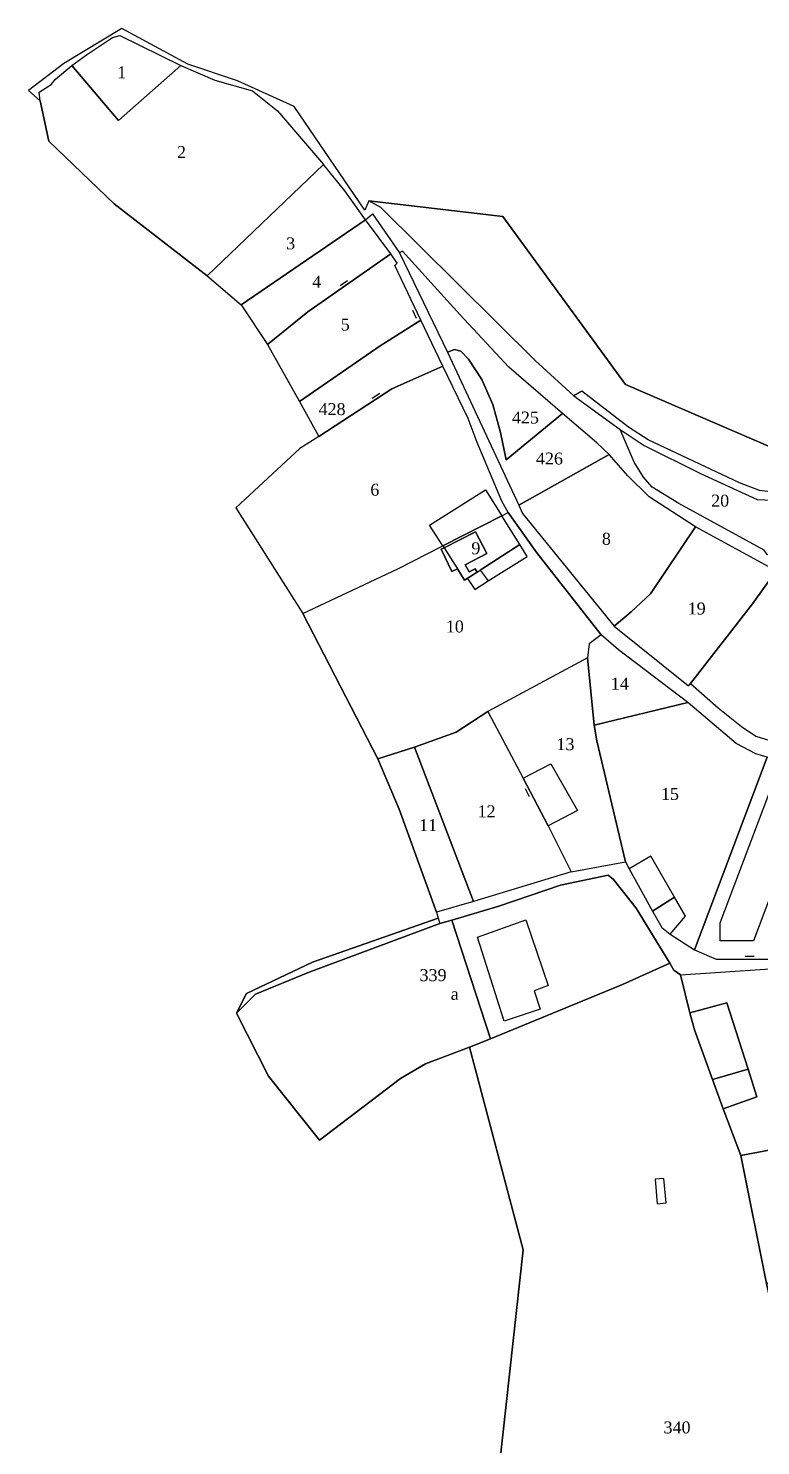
# Model space of a CAD drawing. Extents: x 1207165 to 1207735, y 6152763 to 6153552.
# Drawn here: x 1207165.3 to 1207288.2, y 6153190.9 to 6153428.7 of the extents above; entities that cross this region are included whole.
import ezdxf

# ---------------------------------------------------------------- set-up
doc = ezdxf.new("R2010")
doc.units = 0
doc.linetypes.add('CONTINU', pattern=[0])
doc.layers.get('0').update_dxf_attribs({"linetype": 'CONTINU'})
for name, color, linetype in [('1LIEUDIT', 7, 'CONTINU'), ('1PARCELLE', 7, 'CONTINU'), ('1SECTION', 7, 'CONTINU'), ('1SUBDFISC', 7, 'CONTINU'), ('1SUBDSECT', 7, 'CONTINU'), ('1TRONFLUV', 7, 'CONTINU'), ('1TROUPARCELLE', 7, 'CONTINU'), ('3BATIDUR', 7, 'CONTINU'), ('3BATILEGER', 7, 'CONTINU'), ('3FISCLINE', 7, 'CONTINUOUS'), ('3MURNONMI', 7, 'CONTINU'), ('3PARCELLETEX', 7, 'CONTINU'), ('3SUBDFISCTEX', 7, 'CONTINU')]:
    doc.layers.add(name, color=color, linetype=linetype)
doc.styles.get("Standard").update_dxf_attribs({"font": 'Times New Roman'})

# ---------------------------------------------------------------- blocks, each defined once
blk = doc.blocks.new('MURNOMI')
blk.add_line((-0.75, 0.5), (0.75, 0.5))

msp = doc.modelspace()

# ---------------------------------------------------------------- linework, layer by layer
at = {"layer": '1LIEUDIT'}
msp.add_lwpolyline([(1207244.4, 6153187.62), (1207248.37, 6153223.75), (1207239.36, 6153257.75), (1207231.98, 6153254.94), (1207227.78, 6153252.47), (1207214.14, 6153242.14), (1207205.6, 6153252.89), (1207200.26, 6153263.44), (1207201.94, 6153266.76), (1207213.01, 6153272), (1207234.09, 6153279.4), (1207234.37, 6153278.52), (1207234.37, 6153278.52), (1207236.38, 6153279.07), (1207244.29, 6153281.42), (1207254.64, 6153284.95), (1207262.64, 6153286.63), (1207263.53, 6153285.9), (1207267.31, 6153281.09), (1207272.95, 6153271.84), (1207273.62, 6153270.69), (1207274.74, 6153269.9), (1207290.62, 6153270.92)], dxfattribs=at)
at = {"layer": '1PARCELLE'}
for points in [[(1207172.61, 6153422.49), (1207175.04, 6153424.26), (1207179.44, 6153427.17), (1207180.68, 6153427.49), (1207190.88, 6153422.47), (1207180.42, 6153413.26), (1207172.61, 6153422.49)], [(1207172.61, 6153422.49), (1207180.42, 6153413.26), (1207190.88, 6153422.47), (1207196.58, 6153420.04), (1207202.93, 6153418.21), (1207207.14, 6153414.89), (1207214.82, 6153405.84), (1207195.29, 6153387.17), (1207179.69, 6153399.25), (1207168.74, 6153409.76), (1207167.29, 6153416.55), (1207167.12, 6153418.01), (1207169.13, 6153419.28), (1207169.85, 6153420.17), (1207172.61, 6153422.49)], [(1207221.86, 6153396.6), (1207218.43, 6153401.45), (1207214.82, 6153405.84), (1207195.29, 6153387.17), (1207201.03, 6153382.3), (1207221.86, 6153396.6)], [(1207226.15, 6153390.85), (1207221.86, 6153396.6), (1207201.03, 6153382.3), (1207205.42, 6153375.66), (1207212.2, 6153381.16), (1207226.15, 6153390.85)], [(1207231.15, 6153379.72), (1207226.82, 6153388.93), (1207227.22, 6153389.28), (1207226.15, 6153390.85), (1207212.2, 6153381.16), (1207205.42, 6153375.66), (1207210.83, 6153366.11), (1207224.34, 6153375.45), (1207231.15, 6153379.72)], [(1207227.59, 6153391.04), (1207235.65, 6153374.37), (1207236.84, 6153374.82), (1207237.91, 6153374.51), (1207239.17, 6153373.22), (1207241.39, 6153369.79), (1207243.26, 6153365.58), (1207244.57, 6153360.89), (1207245.48, 6153356.28), (1207254.97, 6153364.05), (1207245.95, 6153371.86), (1207237.7, 6153380.7), (1207228.11, 6153391.31), (1207227.59, 6153391.04)], [(1207234.86, 6153372.03), (1207231.15, 6153379.72), (1207224.34, 6153375.45), (1207210.83, 6153366.11), (1207214.06, 6153360.22), (1207226.32, 6153368.23), (1207234.86, 6153372.03)], [(1207235.65, 6153374.37), (1207247.61, 6153348.7), (1207262.77, 6153357.2), (1207260.7, 6153359.16), (1207254.97, 6153364.05), (1207245.48, 6153356.28), (1207244.57, 6153360.89), (1207243.26, 6153365.58), (1207241.39, 6153369.79), (1207239.17, 6153373.22), (1207237.91, 6153374.51), (1207236.84, 6153374.82), (1207235.65, 6153374.37)], [(1207245.85, 6153347.46), (1207244.78, 6153349.39), (1207240.65, 6153359.2), (1207239.1, 6153363.22), (1207234.86, 6153372.03), (1207226.32, 6153368.23), (1207214.06, 6153360.22), (1207210.88, 6153358.18), (1207200.14, 6153348.25), (1207211.39, 6153330.51), (1207227.32, 6153338.02), (1207234.86, 6153341.86), (1207244.77, 6153346.91), (1207245.85, 6153347.46)], [(1207294.12, 6153349.37), (1207293.26, 6153338.84), (1207291.66, 6153339.66), (1207289.31, 6153340.44), (1207288.82, 6153341.14), (1207274.46, 6153348.98), (1207269.98, 6153351.7), (1207268.52, 6153353.39), (1207266.95, 6153355.91), (1207264.61, 6153361.39), (1207268.67, 6153358.68), (1207278.13, 6153354.03), (1207287.61, 6153349.63), (1207294.12, 6153349.37)], [(1207247.61, 6153348.7), (1207248.26, 6153347.31), (1207258.25, 6153335.01), (1207263.63, 6153328.37), (1207266.47, 6153330.78), (1207269.71, 6153333.82), (1207277.28, 6153345.04), (1207269.48, 6153350.09), (1207265.91, 6153353.61), (1207262.77, 6153357.2), (1207247.61, 6153348.7)], [(1207211.39, 6153330.51), (1207227.32, 6153338.02), (1207234.86, 6153341.86), (1207244.77, 6153346.91), (1207245.85, 6153347.46), (1207250.65, 6153340.67), (1207261.46, 6153326.92), (1207259.43, 6153325.43), (1207259.16, 6153323.07), (1207242.41, 6153314.08), (1207237.13, 6153310.58), (1207230.13, 6153308.09), (1207223.95, 6153306.13), (1207211.39, 6153330.51)], [(1207263.63, 6153328.37), (1207276.08, 6153318.36), (1207276.43, 6153318.76), (1207286.85, 6153332.12), (1207290.8, 6153337.69), (1207277.28, 6153345.04), (1207269.71, 6153333.82), (1207266.47, 6153330.78), (1207263.63, 6153328.37)], [(1207235.07, 6153341.53), (1207234.61, 6153341.29), (1207236.39, 6153337.59), (1207237.3, 6153338.02), (1207238.52, 6153336.1), (1207240.62, 6153337.47), (1207240.32, 6153338.01), (1207239.28, 6153337.49), (1207238.63, 6153338.67), (1207242.24, 6153340.6), (1207240.35, 6153344.2), (1207235.07, 6153341.53)], [(1207276.43, 6153318.76), (1207281.09, 6153314.7), (1207285.01, 6153311.53), (1207287.38, 6153309.91), (1207312.18, 6153302.26), (1207312.64, 6153303.28), (1207320.88, 6153300.05), (1207321.99, 6153300.03), (1207325.27, 6153300.39), (1207325.91, 6153322.89), (1207322.89, 6153322.86), (1207318.68, 6153323.43), (1207314.87, 6153324.21), (1207309.43, 6153326.25), (1207301.51, 6153330.01), (1207296.1, 6153333.06), (1207294.3, 6153334.53), (1207290.8, 6153337.69), (1207286.85, 6153332.12), (1207276.43, 6153318.76)], [(1207276, 6153315.59), (1207264.33, 6153324.4), (1207261.46, 6153326.92), (1207259.43, 6153325.43), (1207259.16, 6153323.07), (1207260.29, 6153311.76), (1207276, 6153315.59)], [(1207265.5, 6153288.83), (1207260.7, 6153309.14), (1207260.29, 6153311.76), (1207259.16, 6153323.07), (1207242.41, 6153314.08), (1207248.35, 6153302.86), (1207252.54, 6153294.87), (1207256.41, 6153287.19), (1207265.5, 6153288.83)], [(1207230.13, 6153308.09), (1207237.13, 6153310.58), (1207242.41, 6153314.08), (1207248.35, 6153302.86), (1207252.54, 6153294.87), (1207256.41, 6153287.19), (1207240.02, 6153282.17), (1207230.13, 6153308.09)], [(1207289.31, 6153306.4), (1207287.4, 6153306.94), (1207284.11, 6153308.71), (1207276, 6153315.59), (1207260.29, 6153311.76), (1207260.7, 6153309.14), (1207265.5, 6153288.83), (1207266.14, 6153287.66), (1207270.08, 6153280.54), (1207271.6, 6153277.82), (1207273.02, 6153276.71), (1207277.09, 6153274.1), (1207289.31, 6153306.4)], [(1207223.95, 6153306.13), (1207230.13, 6153308.09), (1207240.02, 6153282.17), (1207233.82, 6153280.4), (1207227.54, 6153297.67), (1207223.95, 6153306.13)], [(1207293.54, 6153272.3), (1207293.44, 6153276.08), (1207294.77, 6153276.14), (1207294.63, 6153278.83), (1207298.2, 6153278.98), (1207302.39, 6153286.19), (1207304.5, 6153290.07), (1207304.67, 6153290.39), (1207306.97, 6153295.83), (1207313.73, 6153293.34), (1207312.39, 6153288.44), (1207313.83, 6153288.07), (1207316.47, 6153294.73), (1207322.02, 6153292.88), (1207322.54, 6153293.36), (1207323.41, 6153297.49), (1207322.11, 6153297.3), (1207319.49, 6153297.72), (1207310.13, 6153300.21), (1207289.31, 6153306.4), (1207277.09, 6153274.1), (1207280.73, 6153272.5), (1207289.93, 6153272.49), (1207293.54, 6153272.3)], [(1207272.95, 6153271.84), (1207265.03, 6153268.28), (1207242.88, 6153259.14), (1207239.36, 6153257.75), (1207231.98, 6153254.94), (1207227.78, 6153252.47), (1207214.14, 6153242.14), (1207205.6, 6153252.89), (1207200.26, 6153263.44), (1207203.42, 6153266.65), (1207212.44, 6153270.34), (1207234.37, 6153278.52), (1207236.38, 6153279.07), (1207244.29, 6153281.42), (1207254.64, 6153284.95), (1207262.64, 6153286.63), (1207263.53, 6153285.9), (1207267.31, 6153281.09), (1207272.95, 6153271.84)], [(1207305.03, 6153243.39), (1207284.88, 6153239.59), (1207281.93, 6153247.4), (1207280.15, 6153252.31), (1207277.11, 6153260.64), (1207276.33, 6153263.53), (1207274.74, 6153269.9), (1207290.62, 6153270.92), (1207293.5, 6153270.57), (1207296.5, 6153269.88), (1207298.26, 6153269.91), (1207299.06, 6153263.56), (1207305.15, 6153264.11), (1207305.23, 6153262.91), (1207307.59, 6153251.69), (1207307.77, 6153250.86), (1207305.62, 6153249.64), (1207305.03, 6153243.39)], [(1207305.03, 6153243.39), (1207284.88, 6153239.59), (1207289.21, 6153218.1), (1207295.63, 6153220.04), (1207293.33, 6153235.07), (1207308.81, 6153237.85), (1207311.69, 6153238.32), (1207311.51, 6153244.57), (1207307.9, 6153243.93), (1207305.03, 6153243.39)]]:
    msp.add_lwpolyline(points, close=True, dxfattribs=at)
for points in [[(1207289.31, 6153306.4), (1207287.4, 6153306.94), (1207284.11, 6153308.71), (1207276, 6153315.59), (1207264.33, 6153324.4), (1207261.46, 6153326.92), (1207250.65, 6153340.67), (1207245.85, 6153347.46), (1207244.78, 6153349.39), (1207240.65, 6153359.2), (1207239.1, 6153363.22), (1207234.86, 6153372.03), (1207231.15, 6153379.72), (1207226.82, 6153388.93), (1207227.22, 6153389.28), (1207226.15, 6153390.85), (1207221.86, 6153396.6), (1207223.05, 6153397.58), (1207227.59, 6153391.04), (1207235.65, 6153374.37), (1207247.61, 6153348.7), (1207248.26, 6153347.31), (1207258.25, 6153335.01), (1207263.63, 6153328.37), (1207276.08, 6153318.36), (1207276.43, 6153318.76), (1207281.09, 6153314.7), (1207285.01, 6153311.53), (1207287.38, 6153309.91), (1207312.18, 6153302.26)], [(1207299.95, 6153349.69), (1207288.02, 6153351.17), (1207284.68, 6153352.42), (1207269.33, 6153359.68), (1207266.05, 6153361.78), (1207258.19, 6153367.82), (1207256.85, 6153367.02), (1207264.61, 6153361.39), (1207268.67, 6153358.68), (1207278.13, 6153354.03), (1207287.61, 6153349.63), (1207294.12, 6153349.37)], [(1207244.4, 6153187.62), (1207248.37, 6153223.75), (1207239.36, 6153257.75), (1207242.88, 6153259.14), (1207265.03, 6153268.28), (1207272.95, 6153271.84), (1207273.62, 6153270.69), (1207274.74, 6153269.9), (1207276.33, 6153263.53), (1207277.11, 6153260.64), (1207280.15, 6153252.31), (1207281.93, 6153247.4), (1207284.88, 6153239.59), (1207289.21, 6153218.1), (1207289.68, 6153215.87), (1207292.03, 6153209.95), (1207292.89, 6153208.52), (1207294.87, 6153206.5), (1207294.87, 6153206.5), (1207298.93, 6153202.09), (1207298.69, 6153195.56), (1207306.14, 6153195.91), (1207309.01, 6153196.03), (1207310.2, 6153189.33)]]:
    msp.add_lwpolyline(points, dxfattribs=at)
at = {"layer": '1SECTION'}
msp.add_lwpolyline([(1207296.39, 6153355.63), (1207265.5, 6153368.96), (1207244.96, 6153397.13), (1207222.42, 6153399.78), (1207221.79, 6153398.18), (1207209.89, 6153415.58), (1207200.38, 6153419.88), (1207192.06, 6153422.72), (1207180.98, 6153428.71), (1207171.27, 6153422.83), (1207165.3, 6153418.27), (1207167.29, 6153416.55), (1207168.74, 6153409.76), (1207179.69, 6153399.25), (1207195.29, 6153387.17), (1207201.03, 6153382.3), (1207205.42, 6153375.66), (1207210.83, 6153366.11), (1207214.06, 6153360.22), (1207210.88, 6153358.18), (1207200.14, 6153348.25), (1207211.39, 6153330.51), (1207223.95, 6153306.13), (1207227.54, 6153297.67), (1207233.82, 6153280.4), (1207234.09, 6153279.4), (1207213.01, 6153272), (1207201.94, 6153266.76), (1207200.26, 6153263.44), (1207205.6, 6153252.89), (1207214.14, 6153242.14), (1207227.78, 6153252.47), (1207231.98, 6153254.94), (1207239.36, 6153257.75), (1207248.37, 6153223.75), (1207248.37, 6153223.75), (1207244.4, 6153187.62)], dxfattribs=at)
at = {"layer": '1SUBDFISC'}
for points in [[(1207289.31, 6153306.4), (1207277.09, 6153274.1), (1207280.73, 6153272.5), (1207289.93, 6153272.49)], [(1207310.2, 6153189.33), (1207309.01, 6153196.03), (1207306.14, 6153195.91), (1207298.69, 6153195.56), (1207298.93, 6153202.09), (1207294.87, 6153206.5), (1207294.87, 6153206.5), (1207292.89, 6153208.52), (1207292.03, 6153209.95), (1207289.68, 6153215.87), (1207289.21, 6153218.1), (1207284.88, 6153239.59), (1207281.93, 6153247.4), (1207280.15, 6153252.31), (1207277.11, 6153260.64), (1207276.33, 6153263.53), (1207274.74, 6153269.9), (1207273.62, 6153270.69), (1207272.95, 6153271.84), (1207265.03, 6153268.28), (1207242.88, 6153259.14), (1207239.36, 6153257.75), (1207248.37, 6153223.75), (1207244.4, 6153187.62)]]:
    msp.add_lwpolyline(points, dxfattribs=at)
for points in [[(1207242.88, 6153259.14), (1207265.03, 6153268.28), (1207272.95, 6153271.84), (1207267.31, 6153281.09), (1207263.53, 6153285.9), (1207262.64, 6153286.63), (1207254.64, 6153284.95), (1207244.29, 6153281.42), (1207236.38, 6153279.07), (1207242.88, 6153259.14)], [(1207242.88, 6153259.14), (1207236.38, 6153279.07), (1207234.37, 6153278.52), (1207212.44, 6153270.34), (1207203.42, 6153266.65), (1207200.26, 6153263.44), (1207205.6, 6153252.89), (1207214.14, 6153242.14), (1207227.78, 6153252.47), (1207231.98, 6153254.94), (1207239.36, 6153257.75), (1207242.88, 6153259.14)], [(1207286.1, 6153254.03), (1207282.52, 6153265.17), (1207276.33, 6153263.53), (1207274.74, 6153269.9), (1207290.62, 6153270.92), (1207293.5, 6153270.57), (1207296.5, 6153269.88), (1207298.26, 6153269.91), (1207299.06, 6153263.56), (1207305.15, 6153264.11), (1207305.23, 6153262.91), (1207307.59, 6153251.69), (1207307.77, 6153250.86), (1207305.62, 6153249.64), (1207305.03, 6153243.39), (1207284.88, 6153239.59), (1207281.93, 6153247.4), (1207287.58, 6153249.41), (1207286.1, 6153254.03)], [(1207286.1, 6153254.03), (1207287.58, 6153249.41), (1207281.93, 6153247.4), (1207280.15, 6153252.31), (1207277.11, 6153260.64), (1207276.33, 6153263.53), (1207282.52, 6153265.17), (1207286.1, 6153254.03)]]:
    msp.add_lwpolyline(points, close=True, dxfattribs=at)
at = {"layer": '1SUBDSECT'}
msp.add_lwpolyline([(1207296.39, 6153355.63), (1207265.5, 6153368.96), (1207244.96, 6153397.13), (1207222.42, 6153399.78), (1207221.79, 6153398.18), (1207209.89, 6153415.58), (1207200.38, 6153419.88), (1207192.06, 6153422.72), (1207180.98, 6153428.71), (1207171.27, 6153422.83), (1207165.3, 6153418.27), (1207167.29, 6153416.55), (1207168.74, 6153409.76), (1207179.69, 6153399.25), (1207195.29, 6153387.17), (1207201.03, 6153382.3), (1207205.42, 6153375.66), (1207210.83, 6153366.11), (1207214.06, 6153360.22), (1207210.88, 6153358.18), (1207200.14, 6153348.25), (1207211.39, 6153330.51), (1207223.95, 6153306.13), (1207227.54, 6153297.67), (1207233.82, 6153280.4), (1207234.09, 6153279.4), (1207213.01, 6153272), (1207201.94, 6153266.76), (1207200.26, 6153263.44), (1207205.6, 6153252.89), (1207214.14, 6153242.14), (1207227.78, 6153252.47), (1207231.98, 6153254.94), (1207239.36, 6153257.75), (1207248.37, 6153223.75), (1207248.37, 6153223.75), (1207244.4, 6153187.62)], dxfattribs=at)
at = {"layer": '1TRONFLUV'}
msp.add_lwpolyline([(1207299.95, 6153349.69), (1207288.02, 6153351.17), (1207284.68, 6153352.42), (1207269.33, 6153359.68), (1207266.05, 6153361.78), (1207258.19, 6153367.82), (1207256.85, 6153367.02), (1207250.34, 6153372.98), (1207224.45, 6153398.62), (1207222.42, 6153399.78), (1207244.96, 6153397.13), (1207265.5, 6153368.96), (1207296.39, 6153355.63)], dxfattribs=at)
at = {"layer": '1TROUPARCELLE'}
msp.add_lwpolyline([(1207237.3, 6153338.02), (1207236.39, 6153337.59), (1207234.61, 6153341.29), (1207235.07, 6153341.53), (1207240.35, 6153344.2), (1207242.24, 6153340.6), (1207238.63, 6153338.67), (1207239.28, 6153337.49), (1207240.32, 6153338.01), (1207240.62, 6153337.47), (1207238.52, 6153336.1), (1207237.3, 6153338.02)], close=True, dxfattribs=at)
at = {"layer": '3BATIDUR'}
for points in [[(1207244.77, 6153346.91), (1207234.86, 6153341.86), (1207232.65, 6153345.35), (1207242.05, 6153351.26), (1207244.77, 6153346.91)], [(1207241.13, 6153337.8), (1207247.78, 6153342.09), (1207244.77, 6153346.91), (1207234.86, 6153341.86), (1207235.07, 6153341.53), (1207240.35, 6153344.2), (1207242.24, 6153340.6), (1207238.63, 6153338.67), (1207239.28, 6153337.49), (1207240.32, 6153338.01), (1207240.62, 6153337.47), (1207241.13, 6153337.8)], [(1207237.3, 6153338.02), (1207238.52, 6153336.1), (1207240.62, 6153337.47), (1207240.32, 6153338.01), (1207239.28, 6153337.49), (1207238.63, 6153338.67), (1207242.24, 6153340.6), (1207240.35, 6153344.2), (1207235.07, 6153341.53), (1207237.3, 6153338.02)], [(1207252.54, 6153294.87), (1207248.35, 6153302.86), (1207252.97, 6153305.28), (1207257.47, 6153297.47), (1207252.54, 6153294.87)], [(1207281.41, 6153275.59), (1207281.41, 6153278.59), (1207290.19, 6153301.82), (1207296.09, 6153299.59), (1207286.99, 6153275.58), (1207281.41, 6153275.59)], [(1207273.75, 6153282.91), (1207269.78, 6153289.81), (1207266.14, 6153287.66), (1207270.08, 6153280.54), (1207273.75, 6153282.91)], [(1207240.69, 6153276.2), (1207248.81, 6153279.1), (1207252.56, 6153268.08), (1207250.19, 6153267.19), (1207251.21, 6153264.14), (1207245.17, 6153262.09), (1207240.69, 6153276.2)], [(1207286.1, 6153254.03), (1207287.58, 6153249.41), (1207281.93, 6153247.4), (1207280.15, 6153252.31), (1207286.1, 6153254.03)], [(1207308.81, 6153237.85), (1207293.33, 6153235.07), (1207295.63, 6153220.04), (1207289.21, 6153218.1), (1207284.88, 6153239.59), (1207305.03, 6153243.39), (1207307.9, 6153243.93), (1207308.81, 6153237.85)]]:
    msp.add_lwpolyline(points, close=True, dxfattribs=at)
at = {"layer": '3BATILEGER'}
for points in [[(1207247.78, 6153342.09), (1207241.13, 6153337.8), (1207242.49, 6153335.99), (1207249.04, 6153340.08), (1207247.78, 6153342.09)], [(1207273.75, 6153282.91), (1207270.08, 6153280.54), (1207271.6, 6153277.82), (1207273.02, 6153276.71), (1207275.58, 6153279.74), (1207273.75, 6153282.91)], [(1207286.1, 6153254.03), (1207280.15, 6153252.31), (1207277.11, 6153260.64), (1207276.33, 6153263.53), (1207282.52, 6153265.17), (1207286.1, 6153254.03)], [(1207270.48, 6153235.58), (1207270.85, 6153231.47), (1207272.35, 6153231.61), (1207271.98, 6153235.72), (1207270.48, 6153235.58)]]:
    msp.add_lwpolyline(points, close=True, dxfattribs=at)
at = {"layer": '3FISCLINE'}
msp.add_lwpolyline([(1207238.98, 6153336.4), (1207240.25, 6153334.53), (1207242.49, 6153335.99)], dxfattribs=at)

# ---------------------------------------------------------------- block references
at = {"layer": '3MURNONMI'}
for p, rotation in [((1207218.56, 6153385.58), 34.9), ((1207230.59, 6153380.91), 115.3), ((1207223.92, 6153366.66), 33.2), ((1207249.51, 6153300.66), 117.8), ((1207286.36, 6153272.5), 0.1)]:
    msp.add_blockref('MURNOMI', p, dxfattribs=dict(at, rotation=rotation))

# ---------------------------------------------------------------- texts
at = {"layer": '3PARCELLETEX'}
for s, p in [('1', (1207180.21, 6153420.33)), ('2', (1207190.26, 6153406.95)), ('3', (1207208.58, 6153391.63)), ('4', (1207212.94, 6153385.19)), ('5', (1207217.73, 6153378.01)), ('428', (1207214.01, 6153363.81)), ('425', (1207246.46, 6153362.4)), ('426', (1207250.5, 6153355.52)), ('6', (1207222.7, 6153350.29)), ('20', (1207279.9, 6153348.45)), ('8', (1207261.56, 6153342.05)), ('9', (1207239.65, 6153340.46)), ('19', (1207275.96, 6153330.35)), ('10', (1207235.37, 6153327.33)), ('14', (1207263.06, 6153317.75)), ('13', (1207253.94, 6153307.59)), ('15', (1207271.48, 6153299.23)), ('12', (1207240.7, 6153296.32)), ('11', (1207230.88, 6153294)), ('339', (1207230.96, 6153268.83)), ('340', (1207271.91, 6153192.93))]:
    msp.add_text(s, height=2, dxfattribs=at).set_placement(p)
at = {"layer": '3SUBDFISCTEX'}
msp.add_text('a', height=2, dxfattribs=at).set_placement((1207236.19, 6153265.69))

doc.saveas('drawing.dxf')
